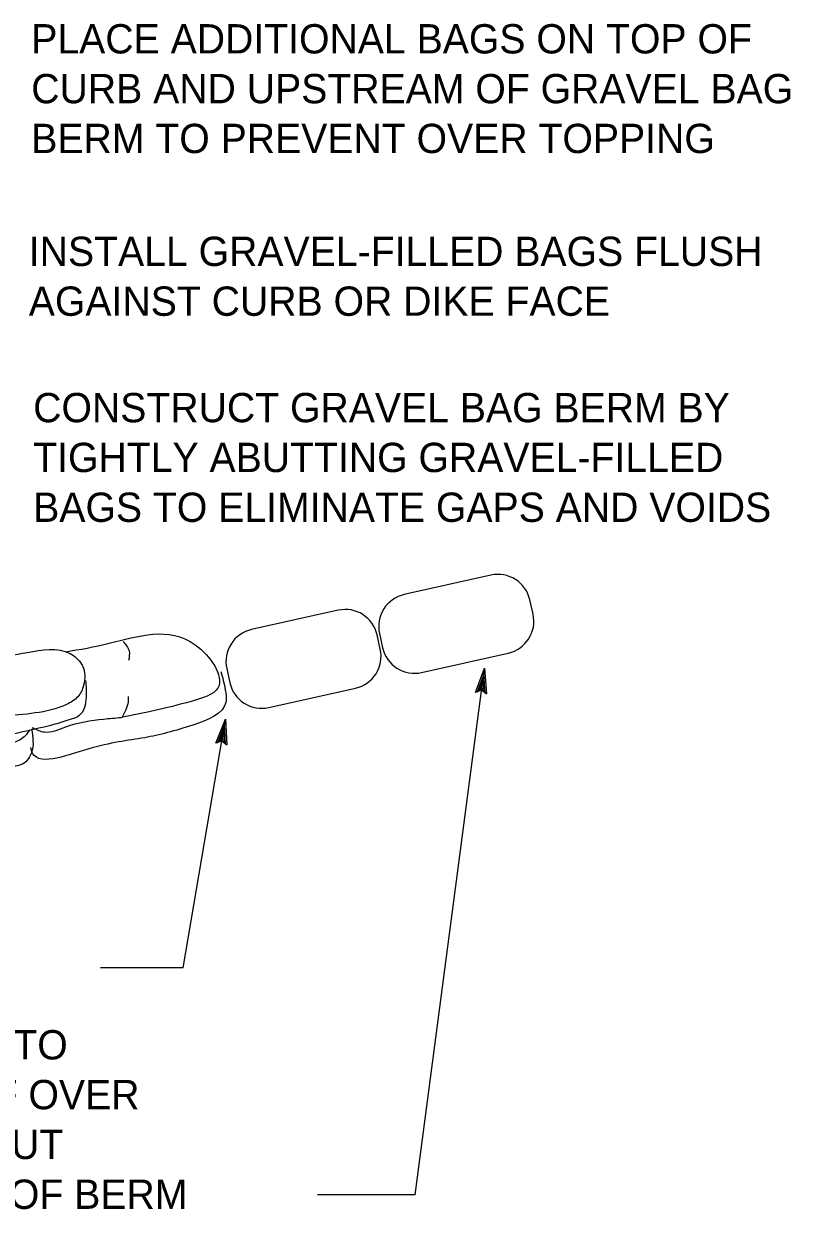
# Model space of a CAD drawing. Extents: x -894 to 866, y -472 to 714.
# Drawn here: x -310.2 to -127, y 18.6 to 301.8 of the extents above; entities that cross this region are included whole.
import ezdxf

# ---------------------------------------------------------------- set-up
doc = ezdxf.new("R2010")
doc.units = 0
doc.layers.add('temp_CONSTRUCTION', color=7, linetype='Continuous')
doc.layers.add('temp_CONSTRUCTION-anno', color=7, linetype='Continuous')

msp = doc.modelspace()

# ---------------------------------------------------------------- linework, layer by layer
at = {"layer": 'temp_CONSTRUCTION'}
for p, q in [((-198.54, 170.02), (-219.26, 165.39)), ((-235.04, 161.66), (-255.76, 157.02)), ((-188.47, 160.73), (-189.23, 164.11)), ((-225.17, 156.08), (-224.41, 152.69)), ((-224.97, 152.36), (-225.72, 155.75)), ((-215.1, 146.78), (-194.38, 151.41)), ((-261.66, 147.71), (-260.91, 144.32)), ((-251.59, 138.41), (-230.88, 143.05))]:
    msp.add_line(p, q, dxfattribs=at)
for centre, start, end in [((-196.84, 162.41), 12.6052, 102.6052), ((-217.56, 157.78), 102.6052, 192.6052), ((-233.34, 154.04), 12.6052, 102.6052), ((-196.08, 159.03), 282.6052, 12.6052), ((-254.05, 149.41), 102.6052, 192.6052), ((-232.58, 150.66), 282.6052, 12.6052), ((-216.8, 154.39), 192.6052, 282.6052), ((-253.3, 146.03), 192.6052, 282.6052)]:
    msp.add_arc(centre, 7.8, start, end, dxfattribs=at)
for points in [[(-300.19, 151.71), (-289.73, 153.75), (-269.2, 153.41), (-263.73, 143.17), (-270.15, 139.88), (-286.77, 136.04)], [(-318, 150), (-309.3, 151.58), (-299.08, 151.34), (-296.34, 148.78), (-296.11, 148.36), (-295.85, 143.72), (-297.24, 140.99), (-299.95, 139.14), (-315.2, 136.2), (-321.4, 134.94), (-325.19, 134.03), (-332.14, 133.43), (-337.55, 132.74), (-340.81, 134.46), (-342.54, 140.13), (-343.28, 141.67), (-341.31, 144.56), (-339.21, 145.67), (-336.63, 146.78), (-331.21, 148.5), (-327.27, 149), (-320.75, 149.49), (-318, 149.92)], [(-286.37, 154.17), (-285, 151.94), (-285.1, 149.63)], [(-295.38, 144.84), (-295.25, 140.85), (-296.88, 136.5), (-298.83, 135.6), (-302.75, 134.41), (-312.95, 132.01), (-323.76, 129.82), (-330.66, 129.24), (-338.23, 129.31), (-340.38, 131.16), (-340.81, 132.31)], [(-263.04, 146.99), (-262, 142.65), (-261.83, 139.88), (-269.76, 134.23), (-281.26, 131.21), (-294.87, 128.48), (-308.34, 128.17), (-308.48, 128.84)], [(-285.24, 141.01), (-285.24, 139.76), (-286.74, 135.99)], [(-286.89, 135.97), (-291.07, 135.57), (-300.2, 133.71), (-305.28, 132.5), (-307.87, 133.5), (-307.96, 133.54), (-308.22, 133.37)], [(-308.3, 133.21), (-308.33, 127.58), (-310.9, 124.7), (-312.56, 124.4), (-333.74, 119.71), (-356.02, 118.85)], [(-308.81, 133.12), (-309.82, 131.64), (-312.42, 130.07), (-319.95, 127.82), (-333.84, 126.1)]]:
    msp.add_spline(points, degree=3, dxfattribs=at)
at = {"layer": 'temp_CONSTRUCTION-anno'}
for p, q in [((-216.63, 22.02), (-200.1, 147.79)), ((-200.1, 147.79), (-200.1, 147.79)), ((-202.21, 142.02), (-202.21, 142.02)), ((-199.56, 141.67), (-199.56, 141.67)), ((-272.07, 76.23), (-261.94, 135.62)), ((-261.94, 135.62), (-261.94, 135.62)), ((-264.27, 129.93), (-264.27, 129.93)), ((-261.63, 129.48), (-261.63, 129.48)), ((-272.07, 76.23), (-291.8, 76.23)), ((-216.63, 22.02), (-240.01, 22.02))]:
    msp.add_line(p, q, dxfattribs=at)
for points in [[(-202.21, 142.02), (-200.1, 147.79), (-199.56, 141.67), (-199.88, 141.93), (-200.27, 146.41), (-201.83, 142.18), (-201.45, 142.34), (-200.46, 145.05), (-200.21, 142.18), (-200.53, 142.44), (-200.64, 143.68), (-201.07, 142.51), (-200.77, 142.63), (-199.56, 141.67), (-200.77, 142.63)], [(-264.27, 129.93), (-261.94, 135.62), (-261.63, 129.48), (-261.95, 129.75), (-262.17, 134.25), (-263.88, 130.08), (-263.5, 130.23), (-262.4, 132.9), (-262.26, 130.02), (-262.58, 130.29), (-262.64, 131.53), (-263.11, 130.38), (-262.81, 130.49), (-261.63, 129.48), (-262.81, 130.49)]]:
    msp.add_lwpolyline(points, close=True, dxfattribs=at)

# ---------------------------------------------------------------- texts
for s, p in [('PLACE ADDITIONAL BAGS ON TOP OF ', (-308.36, 294.66)), ('CURB AND UPSTREAM OF GRAVEL BAG ', (-308.36, 282.76)), ('BERM TO PREVENT OVER TOPPING', (-308.36, 270.86)), ('INSTALL GRAVEL-FILLED BAGS FLUSH', (-308.95, 243.89)), ('AGAINST CURB OR DIKE FACE', (-308.95, 231.99)), ('CONSTRUCT GRAVEL BAG BERM BY', (-307.9, 206.56)), ('TIGHTLY ABUTTING GRAVEL-FILLED', (-307.9, 194.66)), ('BAGS TO ELIMINATE GAPS AND VOIDS', (-307.9, 182.76)), ('EXTEND AS NECESSARY TO', (-428.64, 54.35)), ('FORCE PONDED RUNOFF OVER', (-428.64, 42.45)), ('SPILLWAY INSTEAD OF OUT', (-428.64, 30.55)), ('FLANKING AROUND END OF BERM', (-428.64, 18.65))]:
    msp.add_text(s, height=7, dxfattribs=at).set_placement(p)

doc.saveas('drawing.dxf')
